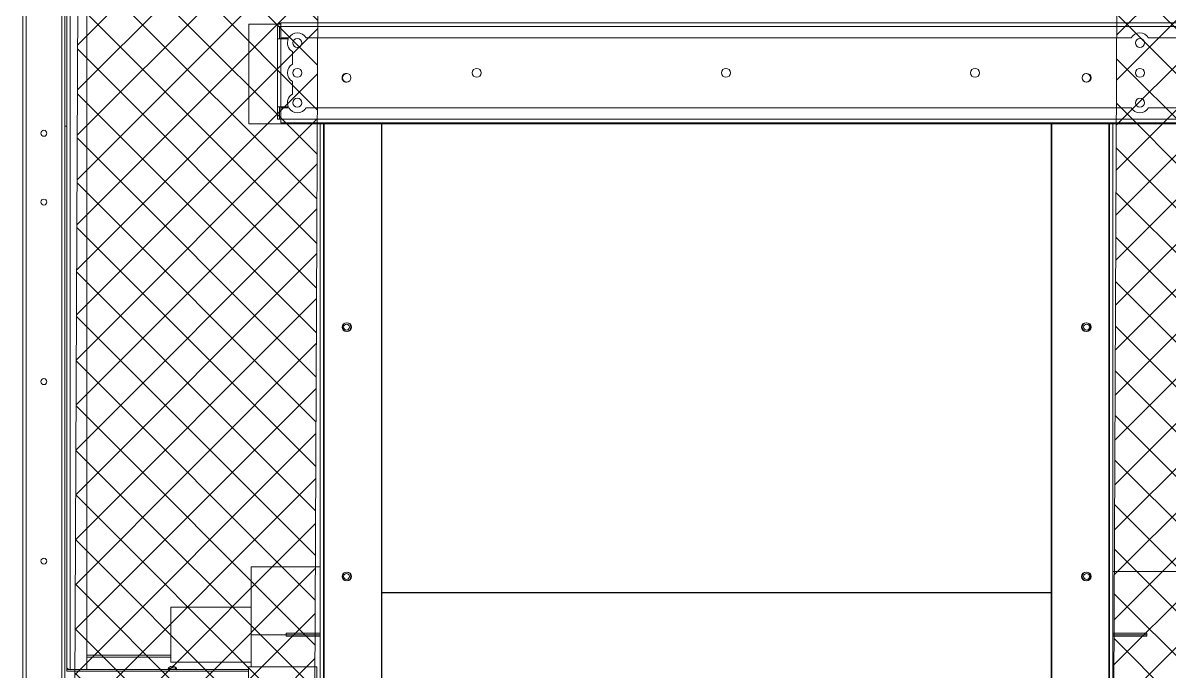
# Model space of a CAD drawing. Header units: millimetres. Extents: x 2142 to 31549, y 1327 to 22122.
# Drawn here: x 21059 to 22209, y 10234 to 10883 of the extents above; entities that cross this region are included whole.
import ezdxf

# ---------------------------------------------------------------- set-up
doc = ezdxf.new("R2010")
doc.units = ezdxf.units.MM
pattern_1 = [(45, (-804195.864, -479305.567), (-22.4506403, 22.4506403), []), (135, (-804195.864, -479305.567), (-22.4506403, -22.4506403), [])]

# ---------------------------------------------------------------- blocks, each defined once
blk = doc.blocks.new('2')
at = {"lineweight": 5}
h = blk.add_hatch(dxfattribs=at)
h.set_pattern_fill('ANSI37', scale=10)
h.set_pattern_definition(pattern_1)
h.paths.add_polyline_path([(21347, 9061.4), (21355.4, 10983.7), (21114.8, 10983.7), (21106.3, 9061.4)])
h = blk.add_hatch(dxfattribs=at)
h.set_pattern_fill('ANSI37', scale=10)
h.set_pattern_definition(pattern_1)
h.paths.add_polyline_path([(22661.2, 9061.4), (22669.6, 10983.7), (22157.2, 10983.7), (22148.8, 9061.4)])
at = {"color": 7, "lineweight": 20}
for p, q in [((21059.2, 9064.9), (21059.2, 11906.7)), ((21062.3, 9064.9), (21062.3, 11906.7)), ((21098.1, 9064.9), (21098.1, 11906.7)), ((21101.2, 9064.9), (21101.2, 11906.7)), ((21318.1, 10883.4), (23500.3, 10883.4)), ((21318.1, 10879.9), (23500.3, 10879.9)), ((23530.1, 10782.2), (21286, 10782.2)), ((23500.3, 10786.9), (21318.1, 10786.9)), ((23500.3, 10783.4), (21318.1, 10783.4)), ((21418.9, 9369.9), (21418.9, 10783.4)), ((21419.4, 9369.9), (21419.4, 10783.4)), ((22091, 9369.9), (22091, 10783.4)), ((22091.5, 9369.9), (22091.5, 10783.4)), ((22149, 9369.9), (22149, 10783.4)), ((22149.5, 9369.9), (22149.5, 10783.4)), ((22153, 9369.9), (22153, 10782.2))]:
    blk.add_line(p, q, dxfattribs=at)
at = {"color": 7, "lineweight": 20, "ltscale": 0.414571}
blk.add_line((21103.2, 10983.7), (21103.2, 10237.4), dxfattribs=at)
at = {"color": 7, "lineweight": 20, "ltscale": 0.415127}
for p, q in [((21106.7, 10982.2), (21106.7, 10235)), ((21123.2, 10235), (21123.2, 10982.2))]:
    blk.add_line(p, q, dxfattribs=at)
at = {"color": 7, "lineweight": 20, "ltscale": 0.055556}
blk.add_line((21286, 10782.2), (21286, 10882.2), dxfattribs=at)
at = {"color": 7, "lineweight": 20, "ltscale": 0.017861}
blk.add_line((21318.1, 10882.2), (21286, 10882.2), dxfattribs=at)
at = {"color": 7, "lineweight": 20, "ltscale": 0.001944}
for p, q in [((21318.1, 10879.9), (21318.1, 10883.4)), ((21318.1, 10867.6), (21314.6, 10867.6)), ((21318.1, 10799.2), (21314.6, 10799.2)), ((21318.1, 10786.9), (21318.1, 10783.4))]:
    blk.add_line(p, q, dxfattribs=at)
at = {"color": 7, "lineweight": 20, "ltscale": 0.001111}
for p, q in [((21314.6, 10879.9), (21316.6, 10879.9)), ((21101.2, 10780), (21103.2, 10780)), ((21314.6, 10786.9), (21316.6, 10786.9))]:
    blk.add_line(p, q, dxfattribs=at)
at = {"color": 7, "lineweight": 20, "ltscale": 0.006833}
for p, q in [((21314.6, 10879.9), (21314.6, 10867.6)), ((21316.6, 10867.6), (21316.6, 10879.9)), ((21314.6, 10799.2), (21314.6, 10786.9)), ((21316.6, 10786.9), (21316.6, 10799.2))]:
    blk.add_line(p, q, dxfattribs=at)
at = {"color": 7, "lineweight": 20, "ltscale": 0.000833333}
for p, q in [((21318.1, 10879.9), (21316.6, 10879.9)), ((21318.1, 10786.9), (21316.6, 10786.9))]:
    blk.add_line(p, q, dxfattribs=at)
at = {"color": 7, "lineweight": 20, "ltscale": 0.006389}
for p, q in [((21318.1, 10879.9), (21318.1, 10868.4)), ((21318.1, 10798.4), (21318.1, 10786.9))]:
    blk.add_line(p, q, dxfattribs=at)
at = {"color": 7, "lineweight": 20, "ltscale": 0.038}
for p, q in [((21314.6, 10799.2), (21314.6, 10867.6)), ((21318.1, 10799.2), (21318.1, 10867.6))]:
    blk.add_line(p, q, dxfattribs=at)
at = {"color": 7, "lineweight": 20, "ltscale": 0.000444444}
for p, q in [((21318.1, 10868.4), (21318.1, 10867.6)), ((21318.1, 10799.2), (21318.1, 10798.4))]:
    blk.add_line(p, q, dxfattribs=at)
at = {"color": 7, "lineweight": 20, "ltscale": 0.004355}
for p, q in [((21325.9, 10868.4), (21318.1, 10868.4)), ((21318.1, 10798.4), (21325.9, 10798.4))]:
    blk.add_line(p, q, dxfattribs=at)
at = {"color": 7, "lineweight": 20, "ltscale": 0.004125}
for p, q in [((21325.5, 10867.6), (21318.1, 10867.6)), ((21325.5, 10799.2), (21318.1, 10799.2))]:
    blk.add_line(p, q, dxfattribs=at)
at = {"color": 7, "lineweight": 20, "ltscale": 0.460044}
for p, q in [((22171.3, 10868.4), (21343.3, 10868.4)), ((21343.3, 10798.4), (22171.3, 10798.4))]:
    blk.add_line(p, q, dxfattribs=at)
at = {"color": 7, "lineweight": 20, "ltscale": 0.247822}
for p, q in [((22634.7, 10868.4), (22188.7, 10868.4)), ((22188.7, 10798.4), (22634.7, 10798.4))]:
    blk.add_line(p, q, dxfattribs=at)
at = {"color": 7, "lineweight": 20, "ltscale": 0.007044}
for p, q in [((21329.6, 10854.8), (21329.6, 10842.1)), ((21329.6, 10824.8), (21329.6, 10812.1))]:
    blk.add_line(p, q, dxfattribs=at)
at = {"color": 7, "lineweight": 20, "ltscale": 0.324611}
blk.add_line((21357.4, 10197.9), (21357.4, 10782.2), dxfattribs=at)
at = {"color": 7, "lineweight": 20, "ltscale": 0.325278}
for p, q in [((21360.9, 10197.9), (21360.9, 10783.4)), ((21361.4, 10197.9), (21361.4, 10783.4))]:
    blk.add_line(p, q, dxfattribs=at)
at = {"color": 7, "lineweight": 20, "ltscale": 0.037889}
blk.add_line((21288.2, 10270), (21288.2, 10338.2), dxfattribs=at)
at = {"color": 7, "lineweight": 20, "ltscale": 0.038444}
blk.add_line((21288.2, 10338.2), (21357.4, 10338.2), dxfattribs=at)
at = {"color": 7, "lineweight": 20, "ltscale": 0.284666}
blk.add_line((22153, 10333.5), (22665.4, 10333.5), dxfattribs=at)
at = {"color": 7, "lineweight": 20, "ltscale": 0.373111}
for p, q in [((22091, 10312.4), (21419.4, 10312.4)), ((21419.4, 10312.3), (22091, 10312.3)), ((21419.4, 10312.2), (22091, 10312.2)), ((22091, 10312.1), (21419.4, 10312.1))]:
    blk.add_line(p, q, dxfattribs=at)
at = {"color": 7, "lineweight": 20, "ltscale": 0.028685}
blk.add_line((21207.6, 10297.5), (21207.6, 10245.9), dxfattribs=at)
at = {"color": 7, "lineweight": 20, "ltscale": 0.044778}
for p, q in [((21288.2, 10297.5), (21207.6, 10297.5)), ((21288.2, 10242.5), (21207.6, 10242.5))]:
    blk.add_line(p, q, dxfattribs=at)
at = {"color": 7, "lineweight": 20, "ltscale": 0.000888889}
for p, q in [((21323.5, 10271.6), (21323.5, 10270)), ((22186.9, 10268.4), (22186.9, 10271.6)), ((21323.5, 10268.4), (21323.5, 10270))]:
    blk.add_line(p, q, dxfattribs=at)
at = {"color": 7, "lineweight": 20, "ltscale": 0.018833}
for p, q in [((21323.5, 10271.6), (21357.4, 10271.6)), ((22186.9, 10271.6), (22153, 10271.6)), ((21357.4, 10270), (21323.5, 10270)), ((21357.4, 10270), (21323.5, 10270)), ((21323.5, 10268.4), (21357.4, 10268.4)), ((22153, 10270), (22186.9, 10270)), ((22153, 10270), (22186.9, 10270)), ((22186.9, 10268.4), (22153, 10268.4))]:
    blk.add_line(p, q, dxfattribs=at)
at = {"color": 7, "lineweight": 20, "ltscale": 0.019611}
blk.add_line((21288.2, 10270), (21323.5, 10270), dxfattribs=at)
at = {"color": 7, "lineweight": 20, "ltscale": 0.017833}
blk.add_line((21288.2, 10270), (21288.2, 10237.9), dxfattribs=at)
at = {"color": 7, "lineweight": 20, "ltscale": 0.046889}
for p, q in [((21123.2, 10249.6), (21207.6, 10249.6)), ((21123.2, 10247.5), (21207.6, 10247.5))]:
    blk.add_line(p, q, dxfattribs=at)
at = {"color": 7, "lineweight": 20, "ltscale": 0.001378}
blk.add_line((21103.2, 10235), (21103.2, 10237.4), dxfattribs=at)
at = {"color": 7, "lineweight": 20, "ltscale": 0.00187}
blk.add_line((21207.6, 10245.9), (21207.6, 10242.5), dxfattribs=at)
at = {"color": 7, "lineweight": 20, "ltscale": 0.063889}
blk.add_line((21285.7, 10122.9), (21285.7, 10237.9), dxfattribs=at)
at = {"color": 7, "lineweight": 20, "ltscale": 0.038056}
blk.add_line((21285.7, 10237.9), (21354.2, 10237.9), dxfattribs=at)
at = {"color": 7, "lineweight": 20, "ltscale": 0.022222}
blk.add_line((21354.2, 10197.9), (21354.2, 10237.9), dxfattribs=at)
at = {"color": 7, "lineweight": 20, "ltscale": 0.101388}
for p, q in [((21285.7, 10235), (21103.2, 10235)), ((21285.7, 10233.6), (21103.2, 10233.6))]:
    blk.add_line(p, q, dxfattribs=at)
at = {"color": 7, "lineweight": 20, "ltscale": 0.000773611}
blk.add_line((21103.2, 10233.6), (21103.2, 10235), dxfattribs=at)
at = {"color": 7, "lineweight": 20, "ltscale": 0.000154576}
blk.add_line((21105.2, 10235), (21105.2, 10235.2), dxfattribs=at)
at = {"color": 7, "lineweight": 20, "ltscale": 0.009167}
blk.add_line((21106.7, 10235), (21123.2, 10235), dxfattribs=at)
at = {"color": 0, "lineweight": 20}
for points in [[(21114.8, 10983.7), (21355.4, 10983.7), (21347, 9061.4), (21106.3, 9061.4)], [(22157.2, 10983.7), (22669.6, 10983.7), (22661.2, 9061.4), (22148.8, 9061.4)]]:
    blk.add_lwpolyline(points, close=True, dxfattribs=at)
at = {"color": 7, "lineweight": 20}
for centre, radius in [((21334.6, 10863.4), 4.5), ((22180, 10863.4), 4.5), ((21334.6, 10833.4), 4.5), ((21514.6, 10833.4), 4.5), ((21764.6, 10833.4), 4.5), ((22014.6, 10833.4), 4.5), ((22180, 10833.4), 4.5), ((21383.9, 10828.4), 4.5), ((22126.5, 10828.4), 4.5), ((21334.6, 10803.4), 4.5), ((22180, 10803.4), 4.5), ((21080.2, 10772.8), 3), ((21080.2, 10703.8), 3), ((21383.9, 10578.4), 4.5), ((21384.4, 10578.4), 4.5), ((21383.9, 10578.4), 3), ((22126, 10578.4), 4.5), ((22126.5, 10578.4), 4.5), ((22126.5, 10578.4), 3), ((21080.2, 10523.8), 3), ((21080.2, 10343.8), 3), ((21383.9, 10328.4), 4.5), ((21384.4, 10328.4), 4.5), ((21383.9, 10328.4), 3), ((22126, 10328.4), 4.5), ((22126.5, 10328.4), 4.5), ((22126.5, 10328.4), 3)]:
    blk.add_circle(centre, radius, dxfattribs=at)
for centre, radius, start, end in [((21318.1, 10879.9), 3.5, 90, 138.9176), ((21334.6, 10863.4), 10, 29.9997, 150.0003), ((22180, 10863.4), 10, 29.9997, 150.0003), ((21334.6, 10863.4), 10, 155.1657, 240), ((21334.6, 10833.4), 10, 120, 240), ((21383.9, 10828.4), 4.5, 90, 273.1847), ((21384.4, 10828.4), 4.5, 93.1847, 266.8153), ((22126.5, 10828.4), 4.5, 93.1847, 270), ((22126, 10828.4), 4.5, 273.1847, 86.8153), ((21334.6, 10803.4), 10, 120, 204.8349), ((21334.6, 10803.4), 10, 210.0003, 329.9997), ((22180, 10803.4), 10, 210.0003, 329.9997), ((21098.1, 10738.9), 3.1, 359.4685, 0), ((21098.1, 10730.7), 3.1, 0, 0.5355)]:
    blk.add_arc(centre, radius, start, end, dxfattribs=at)
for centre, major_axis, start_param, end_param in [((21106.7, 10237.4), (-3.5, 0), 6.283185, 7.853982), ((21209.2, 10235.2), (-4.5, 0), 5.783185, 6.283156), ((21209.2, 10235.2), (-4.5, 0), 3.141564, 5.783185), ((21209.2, 10233.8), (-4.5, 0), 3.522452, 5.783185), ((21209.2, 10235.2), (-4.5, 0), 6.283156, 6.369762), ((21209.2, 10233.8), (-4.5, 0), 5.783185, 5.902326), ((21209.2, 10235.2), (-4.5, 0), 3.05507, 3.141564)]:
    blk.add_ellipse(centre, major_axis=major_axis, ratio=0.69625, start_param=start_param, end_param=end_param, dxfattribs=at)

msp = doc.modelspace()

# ---------------------------------------------------------------- block references
msp.add_blockref('2', (0, 0))

doc.saveas('drawing.dxf')
